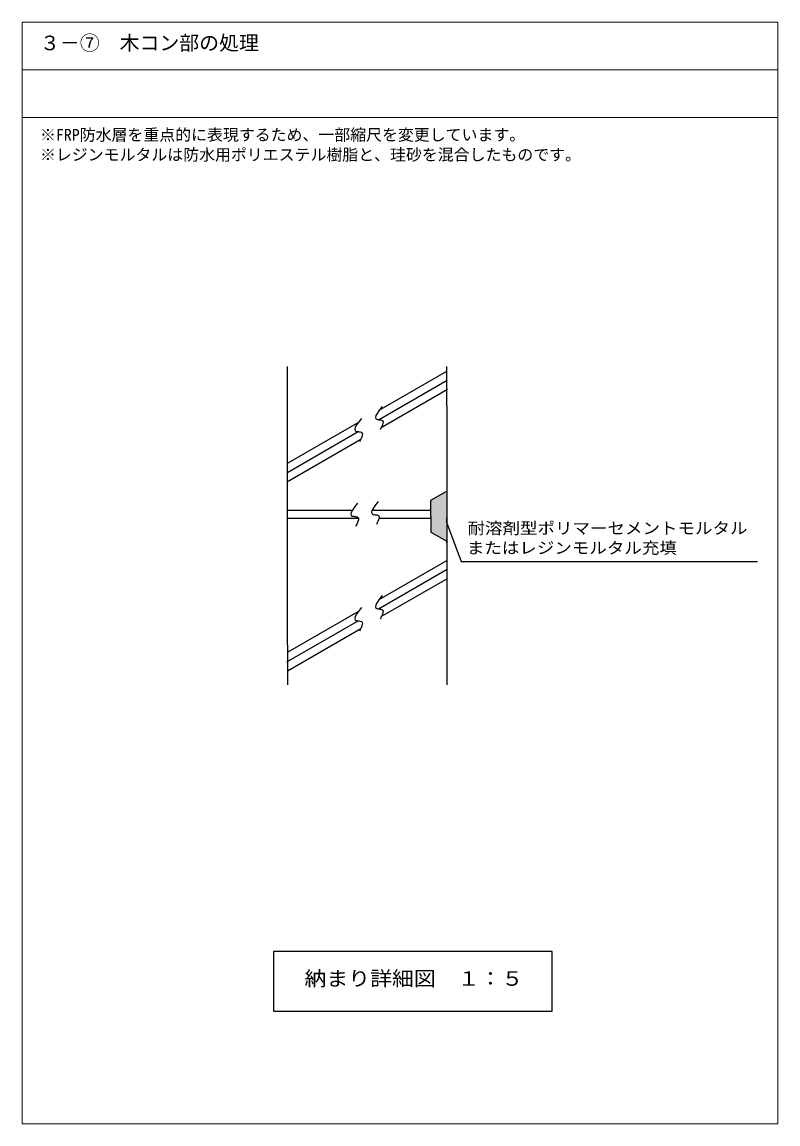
# Model space of a CAD drawing. Units: millimetres, scale not verified. Extents: x -487 to 463, y -811 to 574.
import ezdxf
from ezdxf.enums import TextEntityAlignment as Align

# ---------------------------------------------------------------- set-up
doc = ezdxf.new("R2010")
doc.units = ezdxf.units.MM
doc.header["$LTSCALE"] = 5
for name, color, linetype in [('0-0_躯体', 4, 'Continuous'), ('0-1_文字・引き出し線など', 4, 'Continuous'), ('1-0', 7, 'Continuous')]:
    doc.layers.add(name, color=color, linetype=linetype)
doc.layers.add('0-A', color=6, linetype='Continuous', lineweight=18)
doc.styles.add('ＭＳ ゴシック', font='')
doc.styles.get('ＭＳ ゴシック').set_extended_font_data('MS Gothic')

msp = doc.modelspace()

# ---------------------------------------------------------------- linework, layer by layer
at = {"layer": '0-0_躯体', "color": 6}
for p, q in [((-153.169, 91.376), (-153.169, 141.376)), ((47.099, 91.376), (47.099, 141.376)), ((-153.169, -208.624), (-153.169, 91.376)), ((47.099, 91.376), (47.099, -208.624)), ((-153.169, -208.624), (-153.169, -258.624)), ((47.099, -208.624), (47.099, -258.624))]:
    msp.add_line(p, q, dxfattribs=at)
at = {"layer": '0-0_躯体'}
for p, q in [((-38.115, 86.41), (46.931, 135.511)), ((-38.782, 74.478), (47.482, 124.283)), ((-35.494, 64.829), (47.572, 112.788)), ((-152.495, 20.373), (-64.536, 71.156)), ((-154.157, 7.866), (-64.617, 59.562)), ((-152.709, -2.844), (-61.115, 50.037)), ((-71.727, -39.069), (-73.233, -41.916)), ((-69.544, -35.85), (-71.727, -39.069)), ((-66.947, -32.404), (-69.544, -35.85)), ((-65.354, -30.357), (-66.947, -32.404)), ((-47.181, -39.709), (-47.747, -42.04)), ((-45.675, -36.861), (-47.181, -39.709)), ((-43.492, -33.643), (-45.675, -36.861)), ((-40.895, -30.196), (-43.492, -33.643)), ((-39.302, -28.15), (-40.895, -30.196)), ((-73.233, -41.916), (-73.799, -44.247)), ((-73.799, -44.247), (-73.164, -45.919)), ((-73.164, -45.919), (-72.142, -46.529)), ((-72.142, -46.529), (-71.59, -46.693)), ((-71.59, -46.693), (-70.487, -46.894)), ((-70.487, -46.894), (-69.268, -47.038)), ((-69.268, -47.038), (-68.022, -47.178)), ((-68.022, -47.178), (-66.836, -47.368)), ((-66.836, -47.368), (-65.799, -47.66)), ((-64.866, -53.48), (-65.814, -55.728)), ((-65.799, -47.66), (-65.301, -47.897)), ((-65.301, -47.897), (-64.666, -48.439)), ((-64.268, -51.458), (-64.866, -53.48)), ((-64.666, -48.439), (-64.156, -49.748)), ((-64.156, -49.748), (-64.268, -51.458)), ((-47.747, -42.04), (-47.112, -43.712)), ((-47.112, -43.712), (-46.09, -44.322)), ((-46.09, -44.322), (-45.538, -44.485)), ((-45.538, -44.485), (-44.435, -44.687)), ((-44.435, -44.687), (-43.216, -44.831)), ((-43.216, -44.831), (-41.97, -44.971)), ((-41.97, -44.971), (-40.784, -45.161)), ((-39.762, -53.521), (-40.924, -55.907)), ((-40.784, -45.161), (-39.747, -45.453)), ((-38.814, -51.273), (-39.762, -53.521)), ((-39.747, -45.453), (-39.249, -45.69)), ((-39.249, -45.69), (-38.614, -46.232)), ((-38.216, -49.251), (-38.814, -51.273)), ((-38.614, -46.232), (-38.104, -47.541)), ((-38.104, -47.541), (-38.216, -49.251)), ((-66.976, -58.115), (-67.695, -59.527)), ((-65.814, -55.728), (-66.976, -58.115)), ((-40.924, -55.907), (-41.643, -57.32)), ((46.768, -80.405), (46.768, -76.601)), ((-38.115, -151.385), (46.931, -102.283)), ((-38.782, -163.316), (47.482, -113.512)), ((-35.494, -172.965), (47.572, -125.007)), ((-154.157, -229.928), (-64.617, -178.232)), ((-152.495, -217.422), (-64.536, -166.639)), ((-152.709, -240.639), (-61.115, -187.758))]:
    msp.add_line(p, q, dxfattribs=at)
at = {"layer": '0-0_躯体', "color": 7}
for p, q in [((26.768, -26.683), (46.039, -15.556)), ((26.768, -46.683), (26.768, -26.683)), ((-153.232, -39.298), (-71.727, -39.298)), ((-46.964, -39.298), (26.768, -39.298)), ((-153.232, -49.298), (-64.332, -49.298)), ((-38.216, -49.298), (26.768, -49.298)), ((26.768, -46.683), (26.768, -66.683)), ((46.768, -54.298), (46.768, -49.298)), ((46.768, -54.298), (46.768, -59.298)), ((26.768, -66.683), (46.851, -78.278))]:
    msp.add_line(p, q, dxfattribs=at)
at = {"layer": '0-0_躯体'}
for points in [[(-34.434, 91.228), (-36.027, 89.181), (-38.624, 85.735), (-40.807, 82.516), (-42.313, 79.669), (-42.879, 77.338), (-42.244, 75.666), (-41.222, 75.056), (-40.67, 74.892), (-39.567, 74.691), (-38.349, 74.547), (-37.102, 74.406), (-35.916, 74.216), (-34.879, 73.924), (-34.381, 73.687), (-33.747, 73.146), (-33.237, 71.837), (-33.348, 70.127), (-33.946, 68.104), (-34.894, 65.856), (-36.056, 63.47), (-36.775, 62.057)], [(-60.486, 76.186), (-62.079, 74.14), (-64.676, 70.694), (-66.859, 67.475), (-68.365, 64.628), (-68.931, 62.297), (-68.296, 60.625), (-67.274, 60.014), (-66.722, 59.851), (-65.619, 59.65), (-64.401, 59.506), (-63.154, 59.365), (-61.968, 59.175), (-60.931, 58.883), (-60.433, 58.646), (-59.799, 58.105), (-59.289, 56.796), (-59.4, 55.086), (-59.998, 53.063), (-60.946, 50.815), (-62.108, 48.429), (-62.827, 47.016)], [(-34.434, -146.567), (-36.027, -148.613), (-38.624, -152.06), (-40.807, -155.278), (-42.313, -158.125), (-42.879, -160.457), (-42.244, -162.128), (-41.222, -162.739), (-40.67, -162.902), (-39.567, -163.103), (-38.349, -163.248), (-37.102, -163.388), (-35.916, -163.578), (-34.879, -163.87), (-34.381, -164.107), (-33.747, -164.649), (-33.237, -165.958), (-33.348, -167.668), (-33.946, -169.69), (-34.894, -171.938), (-36.056, -174.324), (-36.775, -175.737)], [(-60.486, -161.608), (-62.079, -163.655), (-64.676, -167.101), (-66.859, -170.32), (-68.365, -173.167), (-68.931, -175.498), (-68.296, -177.17), (-67.274, -177.78), (-66.722, -177.944), (-65.619, -178.145), (-64.401, -178.289), (-63.154, -178.429), (-61.968, -178.619), (-60.931, -178.911), (-60.433, -179.148), (-59.799, -179.69), (-59.289, -180.999), (-59.4, -182.709), (-59.998, -184.731), (-60.946, -186.979), (-62.108, -189.366), (-62.827, -190.778)]]:
    msp.add_lwpolyline(points, dxfattribs=at)
at = {"layer": '0-0_躯体', "color": 8}
msp.add_solid([(26.768, -26.683), (46.039, -15.556), (26.768, -66.683), (46.768, -78.23)], dxfattribs=at)
at = {"layer": '0-1_文字・引き出し線など'}
for p, q in [((46.685, -54.298), (64.906, -103.853)), ((364.12, -103.853), (437.115, -103.853))]:
    msp.add_line(p, q, dxfattribs=at)
msp.add_lwpolyline([(64.906, -103.853), (217.426, -103.853), (364.12, -103.853)], dxfattribs=at)
at = {"layer": '0-A'}
for p, q in [((-486.954, 514.355), (463.036, 514.355)), ((-486.954, 454.355), (463.036, 454.355))]:
    msp.add_line(p, q, dxfattribs=at)
msp.add_lwpolyline([(-486.954, 574.355), (-486.954, -810.631), (463.036, -810.631), (463.036, 574.355)], close=True, dxfattribs=at)
at = {"layer": '1-0'}
msp.add_lwpolyline([(-170.773, -668.695), (179.227, -668.695), (179.227, -593.695), (-170.773, -593.695)], close=True, dxfattribs=at)

# ---------------------------------------------------------------- texts
at = {"layer": '0-1_文字・引き出し線など', "color": 7, "style": 'ＭＳ ゴシック', "width": 1.1}
for s, p in [('耐溶剤型ポリマーセメントモルタル', (72.837, -73.57)), ('またはレジンモルタル充填', (72.013, -98.307))]:
    msp.add_text(s, height=14.66, dxfattribs=at).set_placement(p, align=Align.BOTTOM_LEFT)
at = {"layer": '0-A', "color": 7, "style": 'ＭＳ ゴシック'}
for s, height, p in [('３－⑦\u3000木コン部の処理', 18.33, (-464.391, 533.426)), ('※FRP防水層を重点的に表現するため、一部縮尺を変更しています。', 14.66, (-464.391, 420.926)), ('※レジンモルタルは防水用ポリエステル樹脂と、珪砂を混合したものです。', 14.66, (-464.391, 395.906))]:
    msp.add_text(s, height=height, dxfattribs=at).set_placement(p, align=Align.BOTTOM_LEFT)
at = {"layer": '1-0', "style": 'ＭＳ ゴシック', "width": 1.1}
msp.add_text('納まり詳細図\u3000１：５', height=18.33, dxfattribs=at).set_placement((-132.023, -642.467), align=Align.BOTTOM_LEFT)

doc.saveas('drawing.dxf')
